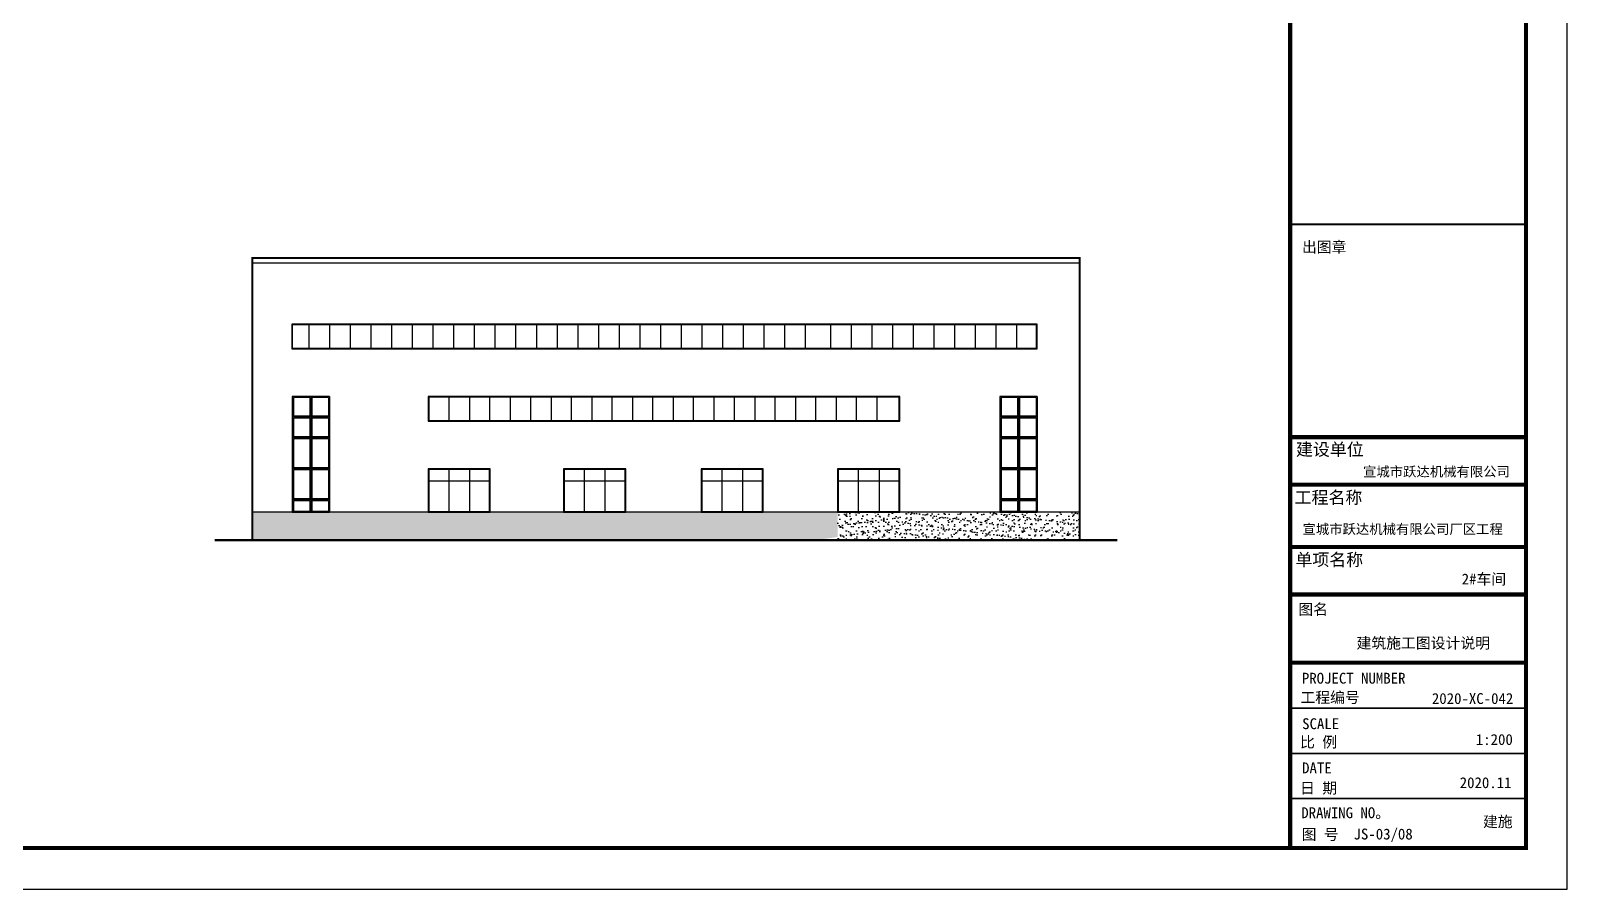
# Model space of a CAD drawing. Extents: x 1680110 to 2520911, y 137232 to 777463.
# Drawn here: x 2435718 to 2510018, y 221232 to 262757 of the extents above; entities that cross this region are included whole.
import ezdxf

# ---------------------------------------------------------------- set-up
doc = ezdxf.new("R2010")
doc.units = 0
doc.header["$LTSCALE"] = 1000
doc.header["$MEASUREMENT"] = 0
for name, color, linetype in [('PUB_TEXT', 7, 'Continuous'), ('PUB_TITLE', 4, 'Continuous'), ('图框', 4, 'Continuous'), ('填充', 8, 'Continuous'), ('外框线', 7, 'Continuous'), ('建筑-门窗', 141, 'Continuous'), ('窗', 2, 'Continuous'), ('线', 150, 'Continuous'), ('线线', 150, 'Continuous')]:
    doc.layers.add(name, color=color, linetype=linetype)
doc.styles.add('黑体', font='simhei.ttf')
pattern_1 = [(142.5, (3621034.63, -384827.6), (12.59867, 385.364754), [0, -304, 0, -340, 0, -325]), (172.5, (3621034.63, -384827.6), (-353.95534, 564.42921), [0, -164, 0, -274, 0, -105]), (212.5, (3621280.63, -384827.6), (-622.82837, 1.13181), [0, -100, 0, -360, 0, -470]), (222.5, (3621280.63, -384827.6), (-601.22532, 175.53511), [0, -50, 0, -236, 0, -270])]

# ---------------------------------------------------------------- blocks, each defined once
blk = doc.blocks.new('faswq123')
at = {"layer": '窗', "color": 142}
for p, q in [((1138775, 441717), (1138775, 439677)), ((1139775, 441717), (1139775, 439677)), ((1137805, 441147), (1140745, 441147))]:
    blk.add_line(p, q, dxfattribs=at)
for points in [[(1137775, 441747), (1140775, 441747), (1140775, 439647), (1137775, 439647)], [(1137805, 441717), (1140745, 441717), (1140745, 439677), (1137805, 439677)]]:
    blk.add_lwpolyline(points, close=True, dxfattribs=at)
blk = doc.blocks.new('dsaf1')
for p, q in [((622475, 272290), (622475, 267790)), ((624275, 272290), (624275, 267790))]:
    blk.add_line(p, q)
at = {"layer": '建筑-门窗', "ltscale": 0.03}
for p, q in [((624275, 273390), (622475, 273390)), ((622475, 273390), (622475, 267790)), ((622525, 273340), (622525, 272440)), ((623325, 273340), (622525, 273340)), ((623325, 273340), (623325, 272440)), ((623375, 273390), (623375, 267790)), ((624225, 273340), (623425, 273340)), ((623425, 273340), (623425, 272440)), ((624225, 273340), (624225, 272440)), ((624275, 273390), (624275, 267790)), ((624275, 272390), (622475, 272390)), ((623325, 272440), (622525, 272440)), ((623325, 272340), (622525, 272340)), ((622525, 272340), (622525, 271440)), ((623325, 272340), (623325, 271440)), ((623375, 272290), (623375, 267790)), ((624225, 272440), (623425, 272440)), ((624225, 272340), (623425, 272340)), ((623425, 272340), (623425, 271440)), ((624225, 272340), (624225, 271440)), ((624275, 271390), (622475, 271390)), ((624275, 271390), (622475, 271390)), ((624275, 271390), (622475, 271390)), ((624275, 271390), (622475, 271390)), ((624275, 271390), (622475, 271390)), ((623325, 271440), (622525, 271440)), ((623325, 271340), (622525, 271340)), ((622525, 271340), (622525, 269940)), ((623325, 271340), (623325, 269940)), ((624225, 271440), (623425, 271440)), ((624225, 271340), (623425, 271340)), ((623425, 271340), (623425, 269940)), ((624225, 271340), (624225, 269940)), ((624275, 269890), (622475, 269890)), ((624275, 269890), (622475, 269890)), ((624275, 269890), (622475, 269890)), ((624275, 269890), (622475, 269890)), ((623325, 269940), (622525, 269940)), ((622525, 269840), (622525, 268440)), ((623325, 269840), (622525, 269840)), ((623325, 269840), (623325, 268440)), ((624225, 269940), (623425, 269940)), ((624225, 269840), (623425, 269840)), ((623425, 269840), (623425, 268440)), ((624225, 269840), (624225, 268440)), ((624275, 268390), (622475, 268390)), ((624275, 268390), (622475, 268390)), ((623325, 268440), (622525, 268440)), ((623325, 268340), (622525, 268340)), ((622525, 268340), (622525, 267840)), ((623325, 268340), (623325, 267840)), ((624225, 268440), (623425, 268440)), ((624225, 268340), (623425, 268340)), ((623425, 268340), (623425, 267840)), ((624225, 268340), (624225, 267840)), ((622475, 267790), (624275, 267790)), ((622525, 267840), (623325, 267840)), ((623425, 267840), (624225, 267840))]:
    blk.add_line(p, q, dxfattribs=at)

msp = doc.modelspace()

# ---------------------------------------------------------------- hatches: boundary and pattern name
at = {"layer": '填充'}
h = msp.add_hatch(dxfattribs=at)
h.set_pattern_fill('粉刷', color=256, scale=100, style=0)
h.set_pattern_definition(pattern_1)
h.paths.add_polyline_path([(2473639.9, 238118.6), (2474737.1, 238268.6), (2474737.1, 239468.6), (2471137.1, 239468.6), (2471137.1, 239468.6), (2468137.1, 239468.6), (2468137.1, 239468.6), (2466437.1, 239468.6), (2466437.1, 238118.6)])
h.paths.add_polyline_path([(2461487.1, 239468.6), (2457937.1, 239468.6), (2457937.1, 239468.6), (2454937.1, 239468.6), (2454937.1, 239468.6), (2451337.1, 239468.6), (2451337.1, 239468.6), (2448337.1, 239468.6), (2448337.1, 239468.6), (2446437.1, 239468.6), (2446437.1, 238118.6), (2466437.1, 238118.6), (2466437.1, 239468.6), (2464487.1, 239468.6), (2464487.1, 239468.6), (2461487.1, 239468.6)])
h = msp.add_hatch(dxfattribs=at)
h.set_pattern_fill('粉刷', color=256, scale=100, style=0)
h.set_pattern_definition([(37.5, (1387797.9, -384827.6), (-12.59867, 385.36475), [0, -304, 0, -340, 0, -325]), (7.5, (1387797.9, -384827.6), (353.95534, 564.42921), [0, -164, 0, -274, 0, -105]), (327.5, (1387551.9, -384827.6), (622.82837, 1.13181), [0, -100, 0, -360, 0, -470]), (317.5, (1387551.9, -384827.6), (601.22532, 175.53511), [0, -50, 0, -236, 0, -270])])
h.paths.add_polyline_path([(2474737.1, 239468.6), (2474737.1, 238118.6), (2477737.1, 238118.6), (2477737.1, 239468.6)])
h = msp.add_hatch(dxfattribs=at)
h.set_pattern_fill('粉刷', color=256, scale=100, style=0)
h.set_pattern_definition(pattern_1)
h.paths.add_polyline_path([(2481387.1, 239468.6), (2477737.1, 239468.6), (2477737.1, 238268.6), (2478834.3, 238118.6), (2486437.1, 238118.6), (2486437.1, 239468.6), (2484387.1, 239468.6), (2484387.1, 239468.6), (2481387.1, 239468.6)])

# ---------------------------------------------------------------- linework, layer by layer
for p, q in [((2496618.2, 243100.3), (2507816.1, 243100.3)), ((2496618.2, 240800.4), (2507819.8, 240800.4)), ((2496618.2, 237791.9), (2507859.8, 237791.9)), ((2496618.2, 235491.9), (2507859.8, 235491.9))]:
    msp.add_line(p, q)
at = {"layer": 'PUB_TEXT'}
msp.add_line((2496618.2, 233850.2), (2496618.2, 245864.1), dxfattribs=at)
at = {"layer": 'PUB_TITLE'}
msp.add_lwpolyline([(2361418.2, 221232.4), (2510018.2, 221232.4), (2510018.2, 305232.4), (2361418.2, 305232.4)], close=True, dxfattribs=at)
at = {"layer": 'PUB_TITLE', "const_width": 200}
msp.add_lwpolyline([(2366418.2, 223232.4), (2508018.2, 223232.4), (2508018.2, 303232.4), (2366418.2, 303232.4)], close=True, dxfattribs=at)
at = {"layer": '图框', "color": 4}
msp.add_line((2496618.2, 303232.4), (2496618.2, 223232.4), dxfattribs=at)
at = {"layer": '图框', "color": 0}
for p, q in [((2496618.2, 243100.3), (2507974.5, 243100.3)), ((2496618.2, 232191.7), (2508018.2, 232191.7))]:
    msp.add_line(p, q, dxfattribs=at)
at = {"layer": '图框', "color": 4}
for points, const_width in [([(2496618.2, 303232.4), (2496618.2, 223232.4)], 197.2), ([(2496618.2, 243100.3), (2507974.5, 243100.3)], 199.2), ([(2496618.2, 240800.4), (2507978.2, 240800.4)], 199.2), ([(2496618.2, 237791.9), (2508018.2, 237791.9)], 199.2), ([(2496618.2, 235491.9), (2508018.2, 235491.9)], 199.2), ([(2496618.2, 232191.7), (2508018.2, 232191.7)], 199.2), ([(2496618.2, 229994), (2508018.2, 229994)], 80.7), ([(2496618.2, 227800), (2508018.2, 227800)], 80.7), ([(2496618.2, 225622.8), (2508018.2, 225622.8)], 80.7)]:
    msp.add_lwpolyline(points, dxfattribs=dict(at, const_width=const_width))
at = {"layer": '图框', "color": 4, "const_width": 197.2}
msp.add_lwpolyline([(2496618.2, 303232.4), (2508018.2, 303232.4), (2508018.2, 223232.4), (2496618.2, 223232.4)], close=True, dxfattribs=at)
at = {"layer": '图框', "color": 0}
for points, const_width in [([(2496618.2, 253397.2), (2508018.2, 253397.2)], 100), ([(2496618.2, 243100.3), (2507974.5, 243100.3)], 80.7), ([(2496618.2, 232191.7), (2508018.2, 232191.7)], 80.7)]:
    msp.add_lwpolyline(points, dxfattribs=dict(at, const_width=const_width))
at = {"layer": '外框线', "const_width": 100}
msp.add_lwpolyline([(2486437.1, 251768.6), (2446437.1, 251768.6), (2446437.1, 238118.6), (2486437.1, 238118.6)], close=True, dxfattribs=at)
for points in [[(2446437.1, 238118.6), (2444608.4, 238118.6)], [(2486437.1, 238118.6), (2488265.8, 238118.6)]]:
    msp.add_lwpolyline(points, dxfattribs=at)
at = {"layer": '窗', "color": 4}
for p, q in [((2449167.1, 248538.6), (2449167.1, 247398.6)), ((2450167.1, 248538.6), (2450167.1, 247398.6)), ((2451167.1, 248538.6), (2451167.1, 247398.6)), ((2452167.1, 248538.6), (2452167.1, 247398.6)), ((2453167.1, 248538.6), (2453167.1, 247398.6)), ((2454167.1, 248538.6), (2454167.1, 247398.6)), ((2455167.1, 248538.6), (2455167.1, 247398.6)), ((2456167.1, 248538.6), (2456167.1, 247398.6)), ((2457167.1, 248538.6), (2457167.1, 247398.6)), ((2458167.1, 248538.6), (2458167.1, 247398.6)), ((2459167.1, 248538.6), (2459167.1, 247398.6)), ((2460167.1, 248538.6), (2460167.1, 247398.6)), ((2461167.1, 248538.6), (2461167.1, 247398.6)), ((2461167.1, 248538.6), (2461167.1, 247398.6)), ((2462167.1, 248538.6), (2462167.1, 247398.6)), ((2463167.1, 248538.6), (2463167.1, 247398.6)), ((2464167.1, 248538.6), (2464167.1, 247398.6)), ((2465167.1, 248538.6), (2465167.1, 247398.6)), ((2466167.1, 248538.6), (2466167.1, 247398.6)), ((2467167.1, 248538.6), (2467167.1, 247398.6)), ((2468167.1, 248538.6), (2468167.1, 247398.6)), ((2469167.1, 248538.6), (2469167.1, 247398.6)), ((2470167.1, 248538.6), (2470167.1, 247398.6)), ((2471167.1, 248538.6), (2471167.1, 247398.6)), ((2472167.1, 248538.6), (2472167.1, 247398.6)), ((2473167.1, 248538.6), (2473167.1, 247398.6)), ((2474387.1, 248538.6), (2474387.1, 247398.6)), ((2475387.1, 248538.6), (2475387.1, 247398.6)), ((2476387.1, 248538.6), (2476387.1, 247398.6)), ((2477387.1, 248538.6), (2477387.1, 247398.6)), ((2478387.1, 248538.6), (2478387.1, 247398.6)), ((2479387.1, 248538.6), (2479387.1, 247398.6)), ((2480387.1, 248538.6), (2480387.1, 247398.6)), ((2481387.1, 248538.6), (2481387.1, 247398.6)), ((2482387.1, 248538.6), (2482387.1, 247398.6)), ((2483387.1, 248538.6), (2483387.1, 247398.6)), ((2455937.1, 245038.6), (2455937.1, 243898.6)), ((2456937.1, 245038.6), (2456937.1, 243898.6)), ((2457907.1, 245038.6), (2457907.1, 243898.6)), ((2458907.1, 245038.6), (2458907.1, 243898.6)), ((2459877.1, 245038.6), (2459877.1, 243898.6)), ((2460877.1, 245038.6), (2460877.1, 243898.6)), ((2461847.1, 245038.6), (2461847.1, 243898.6)), ((2462847.1, 245038.6), (2462847.1, 243898.6)), ((2463817.1, 245038.6), (2463817.1, 243898.6)), ((2464817.1, 245038.6), (2464817.1, 243898.6)), ((2465787.1, 245038.6), (2465787.1, 243898.6)), ((2466787.1, 245038.6), (2466787.1, 243898.6)), ((2467757.1, 245038.6), (2467757.1, 243898.6)), ((2468757.1, 245038.6), (2468757.1, 243898.6)), ((2469727.1, 245038.6), (2469727.1, 243898.6)), ((2470727.1, 245038.6), (2470727.1, 243898.6)), ((2471697.1, 245038.6), (2471697.1, 243898.6)), ((2472697.1, 245038.6), (2472697.1, 243898.6)), ((2473667.1, 245038.6), (2473667.1, 243898.6)), ((2474667.1, 245038.6), (2474667.1, 243898.6)), ((2475637.1, 245038.6), (2475637.1, 243898.6)), ((2476637.1, 245038.6), (2476637.1, 243898.6))]:
    msp.add_line(p, q, dxfattribs=at)
for points in [[(2484387.1, 248568.6), (2448337.1, 248568.6), (2448337.1, 247368.6), (2484387.1, 247368.6)], [(2484357.1, 248538.6), (2448367.1, 248538.6), (2448367.1, 247398.6), (2484357.1, 247398.6)], [(2477737.1, 245068.6), (2454937.1, 245068.6), (2454937.1, 243868.6), (2477737.1, 243868.6)], [(2477707.1, 245038.6), (2454967.1, 245038.6), (2454967.1, 243898.6), (2477707.1, 243898.6)]]:
    msp.add_lwpolyline(points, close=True, dxfattribs=at)
at = {"layer": '线', "color": 0}
for p, q in [((2474737.1, 239468.6), (2446437.1, 239468.6)), ((2486437.1, 239468.6), (2477737.1, 239468.6))]:
    msp.add_line(p, q, dxfattribs=at)
at = {"layer": '线线'}
msp.add_line((2486437.1, 251518.6), (2446437.1, 251518.6), dxfattribs=at)

# ---------------------------------------------------------------- block references
at = {"layer": '窗', "color": 4, "xscale": -1}
for p in [(3595711.7, -200178.2), (3602261.7, -200178.2), (3608911.7, -200178.2), (3615511.7, -200178.2)]:
    msp.add_blockref('faswq123', p, dxfattribs=at)
at = {"layer": '线'}
for p in [(1825891.8, -28321.5), (1860111.8, -28321.5)]:
    msp.add_blockref('dsaf1', p, dxfattribs=at)

# ---------------------------------------------------------------- texts
at = {"layer": 'PUB_TEXT', "style": '黑体'}
for s, height, p in [('宣城市跃达机械有限公司', 473.299, (2500143.9, 241196.9)), ('宣城市跃达机械有限公司厂区工程', 473.299, (2497215.6, 238416.3)), ('2#车间', 525.89, (2504913.6, 235975)), ('建筑施工图设计说明', 525.89, (2499828, 232880.8, 0)), ('2020-XC-042', 525.888, (2503471.7, 230195.2)), ('1:200', 525.89, (2505596.7, 228212.5)), ('2020.11', 525.89, (2504817.3, 226123.8)), ('建施', 525.89, (2505941, 224242.4)), ('JS-03/08', 525.89, (2499683.3, 223640.9))]:
    msp.add_text(s, height=height, dxfattribs=at).set_placement(p)
at = {"layer": '图框', "color": 4, "style": '黑体'}
for s, height, p in [('出图章', 525.89, (2497190.1, 252036.3)), ('建设单位', 600, (2496900.4, 242207.5)), ('工程名称', 600, (2496834, 239883.6)), ('单项名称', 600, (2496874, 236875.1)), ('图名', 525.89, (2497012.5, 234510.9)), ('工程编号', 525.89, (2497115.4, 230248)), ('SCALE', 525.89, (2497199.2, 228977)), ('比 例', 525.89, (2497097.7, 228091.1)), ('DATE', 525.89, (2497196.4, 226839.8)), ('日 期', 525.89, (2497097.7, 225865.5)), ('DRAWING NO。', 525.888, (2497155, 224670.4)), ('图 号', 525.89, (2497172.4, 223620.2))]:
    msp.add_text(s, height=height, dxfattribs=at).set_placement(p)
at = {"layer": '图框', "color": 0, "style": '黑体'}
msp.add_text('PROJECT NUMBER', height=525.888, dxfattribs=at).set_placement((2497186.3, 231177.6))

doc.saveas('drawing.dxf')
